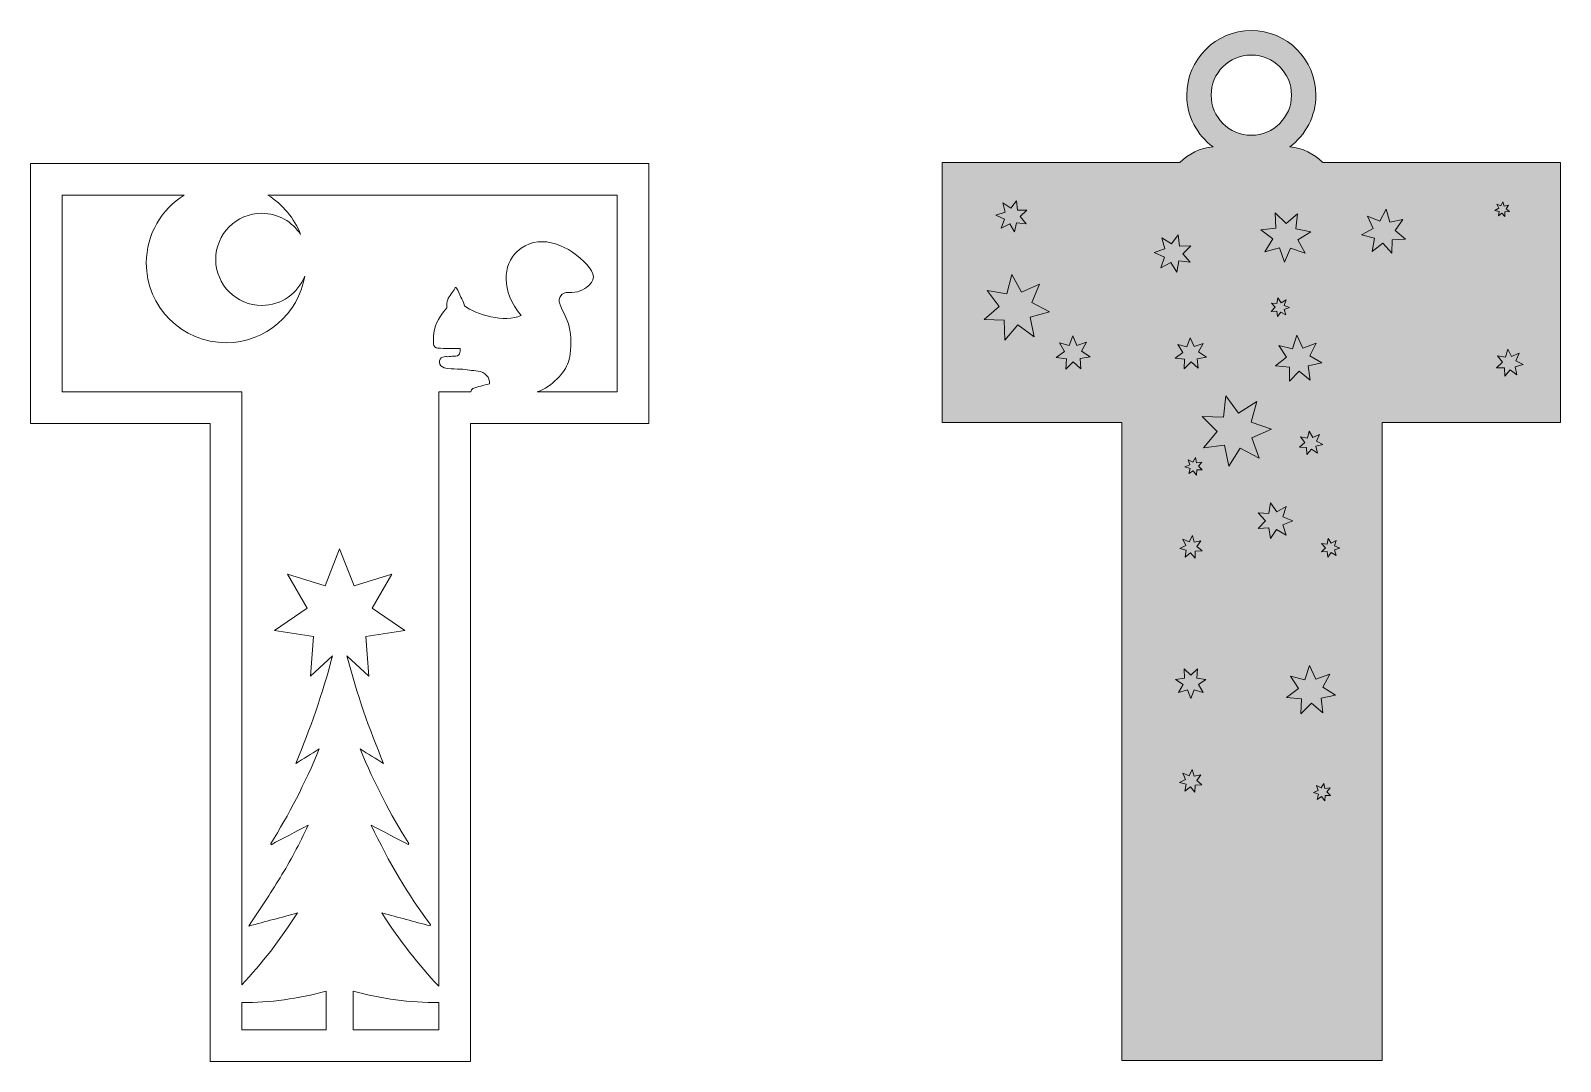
# Model space of a CAD drawing. Header units: millimetres. Extents: x 34 to 179, y -120 to -23.
import ezdxf

# ---------------------------------------------------------------- set-up
doc = ezdxf.new("R2010")
doc.units = ezdxf.units.MM
doc.header["$MEASUREMENT"] = 0
for name, color, linetype in [('engraving', 7, 'Continuous'), ('Layer 1', 7, 'Continuous'), ('Layer 2', 7, 'Continuous')]:
    doc.layers.add(name, color=color, linetype=linetype)

msp = doc.modelspace()

# ---------------------------------------------------------------- hatches: boundary and pattern name
at = {"layer": 'Layer 1'}
h = msp.add_hatch(color=2, dxfattribs=at)
h.dxf.hatch_style = 2
edge = h.paths.add_edge_path()
edge.add_spline(control_points=[(156.29, -35.05), (155.48, -34.21), (154.38, -33.66), (153.16, -33.57), (154.66, -32.45), (155.64, -30.67), (155.64, -28.65), (155.64, -25.27), (152.9, -22.53), (149.52, -22.53), (146.14, -22.53), (143.4, -25.27), (143.4, -28.65), (143.4, -30.67), (144.38, -32.45), (145.89, -33.57), (144.66, -33.66), (143.56, -34.21), (142.75, -35.05), (142.75, -35.05), (120.22, -35.05), (120.22, -35.05), (120.22, -35.05), (120.22, -59.71), (120.22, -59.71), (120.22, -59.71), (137.25, -59.71), (137.25, -59.71), (137.25, -59.71), (137.25, -120.2), (137.25, -120.2), (137.25, -120.2), (161.91, -120.2), (161.91, -120.2), (161.91, -120.2), (161.91, -59.71), (161.91, -59.71), (161.91, -59.71), (178.82, -59.71), (178.82, -59.71), (178.82, -59.71), (178.82, -35.05), (178.82, -35.05), (178.82, -35.05), (156.29, -35.05), (156.29, -35.05)], knot_values=[0, 0, 0, 0, 1, 1, 1, 2, 2, 2, 3, 3, 3, 4, 4, 4, 5, 5, 5, 6, 6, 6, 7, 7, 7, 8, 8, 8, 9, 9, 9, 10, 10, 10, 11, 11, 11, 12, 12, 12, 13, 13, 13, 14, 14, 14, 15, 15, 15, 15], degree=3, periodic=1)
edge = h.paths.add_edge_path()
edge.add_spline(control_points=[(145.71, -28.65), (145.71, -26.55), (147.42, -24.85), (149.52, -24.85), (151.62, -24.85), (153.33, -26.55), (153.33, -28.65), (153.33, -30.75), (151.62, -32.46), (149.52, -32.46), (147.42, -32.46), (145.71, -30.75), (145.71, -28.65)], knot_values=[0, 0, 0, 0, 1, 1, 1, 2, 2, 2, 3, 3, 3, 4, 4, 4, 4], degree=3, periodic=1)

# ---------------------------------------------------------------- linework, layer by layer
at = {"layer": 'engraving', "lineweight": 0}
for points in [[(127.08, -41.63), (126.62, -40.86), (125.81, -41.26), (126.13, -40.41), (125.31, -40.03), (126.17, -39.75), (125.96, -38.88), (126.71, -39.37), (127.26, -38.67), (127.34, -39.56), (128.24, -39.55), (127.59, -40.17), (128.16, -40.87), (127.27, -40.75), (127.08, -41.63)], [(173.56, -40.15), (173.28, -39.84), (172.95, -40.09), (173.02, -39.68), (172.61, -39.58), (172.98, -39.37), (172.8, -38.99), (173.19, -39.15), (173.38, -38.78), (173.5, -39.18), (173.91, -39.09), (173.67, -39.44), (173.99, -39.7), (173.57, -39.73), (173.56, -40.15)], [(154.61, -43.65), (153.25, -43.18), (152.67, -44.5), (152.19, -43.14), (150.8, -43.51), (151.56, -42.28), (150.41, -41.42), (151.84, -41.26), (151.79, -39.82), (152.81, -40.84), (153.91, -39.9), (153.75, -41.33), (155.16, -41.61), (153.94, -42.38), (154.61, -43.65)], [(162.83, -43.65), (161.99, -42.7), (160.97, -43.47), (161.19, -42.21), (159.96, -41.9), (161.07, -41.29), (160.55, -40.12), (161.72, -40.62), (162.31, -39.48), (162.66, -40.71), (163.9, -40.46), (163.16, -41.49), (164.14, -42.31), (162.87, -42.38), (162.83, -43.65)], [(143.72, -44.5), (142.66, -44.38), (142.46, -45.43), (141.89, -44.53), (140.94, -45.03), (141.29, -44.02), (140.31, -43.59), (141.32, -43.23), (141.04, -42.2), (141.95, -42.76), (142.59, -41.9), (142.71, -42.97), (143.78, -42.93), (143.03, -43.69), (143.72, -44.5)], [(128.93, -51.56), (127.39, -50.45), (126.16, -51.89), (126.08, -50), (124.18, -49.94), (125.61, -48.69), (124.47, -47.17), (126.34, -47.5), (126.82, -45.67), (127.72, -47.34), (129.45, -46.57), (128.71, -48.31), (130.39, -49.19), (128.56, -49.7), (128.93, -51.56)], [(152.79, -49.5), (152.32, -49.23), (152.01, -49.66), (151.94, -49.13), (151.4, -49.16), (151.78, -48.77), (151.42, -48.37), (151.95, -48.42), (152.04, -47.89), (152.34, -48.34), (152.81, -48.08), (152.64, -48.59), (153.14, -48.8), (152.64, -48.98), (152.79, -49.5)], [(133.37, -54.6), (132.64, -53.96), (131.94, -54.63), (131.99, -53.66), (131.03, -53.53), (131.82, -52.97), (131.32, -52.14), (132.26, -52.4), (132.6, -51.49), (132.97, -52.39), (133.89, -52.09), (133.42, -52.94), (134.23, -53.47), (133.28, -53.64), (133.37, -54.6)], [(144.49, -54.56), (143.81, -53.96), (143.16, -54.6), (143.2, -53.7), (142.3, -53.59), (143.03, -53.05), (142.55, -52.29), (143.42, -52.52), (143.73, -51.67), (144.09, -52.5), (144.94, -52.2), (144.52, -53), (145.28, -53.49), (144.39, -53.66), (144.49, -54.56)], [(155.1, -55.67), (154.06, -54.82), (153.14, -55.79), (153.15, -54.45), (151.82, -54.34), (152.87, -53.51), (152.13, -52.4), (153.43, -52.71), (153.84, -51.43), (154.41, -52.64), (155.66, -52.17), (155.07, -53.37), (156.22, -54.05), (154.92, -54.34), (155.1, -55.67)], [(174.7, -55.17), (174.07, -54.72), (173.56, -55.31), (173.53, -54.53), (172.75, -54.51), (173.33, -53.99), (172.87, -53.37), (173.63, -53.51), (173.83, -52.75), (174.2, -53.44), (174.91, -53.12), (174.61, -53.84), (175.3, -54.2), (174.55, -54.41), (174.7, -55.17)], [(150.25, -63.07), (148.45, -62.14), (147.38, -63.85), (146.99, -61.86), (144.98, -62.09), (146.29, -60.55), (144.86, -59.12), (146.89, -59.19), (147.11, -57.17), (148.32, -58.8), (150.03, -57.72), (149.52, -59.68), (151.43, -60.34), (149.58, -61.16), (150.25, -63.07)], [(155.78, -62.62), (155.23, -62.22), (154.79, -62.74), (154.76, -62.06), (154.08, -62.04), (154.59, -61.59), (154.18, -61.05), (154.85, -61.17), (155.02, -60.51), (155.35, -61.11), (155.97, -60.84), (155.7, -61.46), (156.3, -61.77), (155.65, -61.95), (155.78, -62.62)], [(144.86, -64.19), (144.36, -64.18), (144.31, -64.68), (144.01, -64.28), (143.59, -64.55), (143.71, -64.06), (143.23, -63.9), (143.69, -63.7), (143.52, -63.23), (143.97, -63.45), (144.23, -63.03), (144.33, -63.52), (144.82, -63.45), (144.5, -63.84), (144.86, -64.19)], [(152.81, -70.37), (151.92, -69.86), (151.34, -70.7), (151.19, -69.69), (150.17, -69.76), (150.86, -69.01), (150.17, -68.26), (151.19, -68.33), (151.35, -67.32), (151.93, -68.17), (152.81, -67.66), (152.51, -68.64), (153.46, -69.02), (152.51, -69.39), (152.81, -70.37)], [(144.19, -72.56), (143.76, -72.07), (143.24, -72.46), (143.35, -71.82), (142.73, -71.65), (143.3, -71.35), (143.03, -70.75), (143.63, -71.01), (143.93, -70.43), (144.11, -71.06), (144.74, -70.93), (144.36, -71.46), (144.86, -71.88), (144.21, -71.91), (144.19, -72.56)], [(157.55, -72.31), (157.09, -72.04), (156.78, -72.47), (156.7, -71.94), (156.17, -71.97), (156.54, -71.58), (156.18, -71.18), (156.72, -71.23), (156.81, -70.7), (157.1, -71.15), (157.57, -70.89), (157.41, -71.4), (157.9, -71.61), (157.4, -71.79), (157.55, -72.31)], [(143.78, -85.87), (143.46, -85.06), (142.62, -85.32), (143.06, -84.56), (142.34, -84.07), (143.2, -83.93), (143.14, -83.06), (143.78, -83.65), (144.42, -83.06), (144.36, -83.93), (145.22, -84.07), (144.5, -84.56), (144.94, -85.32), (144.1, -85.06), (143.78, -85.87)], [(156.3, -87.23), (155.22, -86.32), (154.23, -87.33), (154.27, -85.92), (152.87, -85.77), (153.99, -84.92), (153.23, -83.74), (154.6, -84.09), (155.05, -82.75), (155.63, -84.04), (156.96, -83.56), (156.31, -84.81), (157.51, -85.55), (156.13, -85.83), (156.3, -87.23)], [(144.17, -94.75), (143.75, -94.26), (143.23, -94.65), (143.34, -94.01), (142.71, -93.84), (143.29, -93.54), (143.02, -92.94), (143.62, -93.2), (143.92, -92.62), (144.09, -93.25), (144.73, -93.12), (144.35, -93.65), (144.84, -94.07), (144.2, -94.1), (144.17, -94.75)], [(157.04, -95.08), (156.53, -95.07), (156.48, -95.57), (156.18, -95.17), (155.76, -95.44), (155.88, -94.96), (155.41, -94.8), (155.86, -94.59), (155.69, -94.12), (156.14, -94.35), (156.4, -93.92), (156.5, -94.41), (157, -94.35), (156.68, -94.73), (157.04, -95.08)]]:
    msp.add_lwpolyline(points, dxfattribs=at)
at = {"layer": 'Layer 1', "lineweight": 0}
for points, knots in [([(156.29, -35.05), (155.48, -34.21), (154.38, -33.66), (153.16, -33.57), (154.66, -32.45), (155.64, -30.67), (155.64, -28.65), (155.64, -25.27), (152.9, -22.53), (149.52, -22.53), (146.14, -22.53), (143.4, -25.27), (143.4, -28.65), (143.4, -30.67), (144.38, -32.45), (145.89, -33.57), (144.66, -33.66), (143.56, -34.21), (142.75, -35.05), (142.75, -35.05), (120.22, -35.05), (120.22, -35.05), (120.22, -35.05), (120.22, -59.71), (120.22, -59.71), (120.22, -59.71), (137.25, -59.71), (137.25, -59.71), (137.25, -59.71), (137.25, -120.2), (137.25, -120.2), (137.25, -120.2), (161.91, -120.2), (161.91, -120.2), (161.91, -120.2), (161.91, -59.71), (161.91, -59.71), (161.91, -59.71), (178.82, -59.71), (178.82, -59.71), (178.82, -59.71), (178.82, -35.05), (178.82, -35.05), (178.82, -35.05), (156.29, -35.05), (156.29, -35.05)], [0, 0, 0, 0, 1, 1, 1, 2, 2, 2, 3, 3, 3, 4, 4, 4, 5, 5, 5, 6, 6, 6, 7, 7, 7, 8, 8, 8, 9, 9, 9, 10, 10, 10, 11, 11, 11, 12, 12, 12, 13, 13, 13, 14, 14, 14, 15, 15, 15, 15]), ([(145.71, -28.65), (145.71, -26.55), (147.42, -24.85), (149.52, -24.85), (151.62, -24.85), (153.33, -26.55), (153.33, -28.65), (153.33, -30.75), (151.62, -32.46), (149.52, -32.46), (147.42, -32.46), (145.71, -30.75), (145.71, -28.65)], [0, 0, 0, 0, 1, 1, 1, 2, 2, 2, 3, 3, 3, 4, 4, 4, 4])]:
    msp.add_open_spline(points, degree=3, knots=knots, dxfattribs=at)
at = {"layer": 'Layer 2', "lineweight": 0}
msp.add_lwpolyline([(33.79, -35.14), (33.79, -59.8), (50.82, -59.8), (50.82, -120.29), (75.48, -120.29), (75.48, -59.8), (92.39, -59.8), (92.39, -35.14), (33.79, -35.14)], dxfattribs=at)
for points, knots in [([(89.39, -56.8), (89.39, -56.8), (81.82, -56.8), (81.82, -56.8), (83.25, -56.26), (84.43, -55.02), (84.78, -53.95), (85.07, -53.02), (85.06, -51.93), (84.92, -50.95), (84.81, -50.12), (84.32, -49.35), (84, -48.54), (84, -48.52), (83.98, -48.49), (83.96, -48.45), (83.74, -47.89), (84.18, -47.31), (84.78, -47.36), (85.63, -47.43), (86.23, -47.12), (86.7, -46.71), (87.56, -45.97), (87.06, -45.24), (86.24, -44.43), (84.47, -42.7), (81.86, -41.72), (79.92, -43.48), (78.55, -44.72), (78.35, -47.24), (80.29, -49.55), (78.74, -50.27), (76.02, -49.47), (74.91, -48.63), (74.91, -48.59), (74.9, -48.55), (74.89, -48.51), (74.82, -48.26), (74.7, -48.03), (74.59, -47.8), (74.45, -47.51), (74.31, -47.23), (74.18, -46.95), (74.14, -46.86), (74.03, -46.91), (74, -46.98), (73.94, -47.18), (73.8, -47.34), (73.66, -47.51), (73.52, -47.68), (73.4, -47.86), (73.33, -48.07), (73.25, -48.29), (73.23, -48.52), (73.24, -48.75), (73.24, -48.77), (73.24, -48.79), (73.24, -48.82), (73.03, -49.08), (72.83, -49.35), (72.64, -49.62), (72.11, -50.4), (71.93, -51.3), (71.99, -52.23), (72, -52.45), (72.19, -52.63), (72.4, -52.65), (73.07, -52.7), (73.74, -52.67), (74.5, -52.67), (74.52, -53.03), (74.55, -53.45), (73.88, -53.42), (73.7, -53.41), (73.51, -53.43), (73.33, -53.46), (73.26, -53.46), (73.19, -53.45), (73.14, -53.45), (72.95, -53.46), (72.74, -53.52), (72.62, -53.69), (72.49, -53.88), (72.53, -54.14), (72.69, -54.31), (72.86, -54.5), (73.11, -54.54), (73.35, -54.57), (73.76, -54.61), (74.16, -54.63), (74.57, -54.63), (75.11, -54.7), (75.66, -54.77), (76.21, -54.82), (76.88, -54.89), (77.35, -55.44), (77.3, -56.03), (76.73, -56.18), (76.2, -56.29), (75.7, -56.49), (75.62, -56.52), (75.57, -56.65), (75.52, -56.8), (75.52, -56.8), (75.48, -56.8), (75.48, -56.8), (75.48, -56.8), (72.48, -56.8), (72.48, -56.8), (72.48, -56.8), (72.48, -59.8), (72.48, -59.8), (72.48, -59.8), (72.48, -113.16), (72.48, -113.16), (70.55, -111.11), (68.75, -108.81), (67.1, -106.21), (68.64, -106.63), (70.15, -107.03), (71.66, -107.44), (71.67, -107.4), (71.68, -107.35), (71.69, -107.3), (69.6, -104.52), (67.74, -101.39), (66.09, -97.89), (67.3, -98.52), (68.45, -99.13), (69.6, -99.73), (69.61, -99.7), (69.62, -99.67), (69.64, -99.64), (67.92, -96.91), (66.39, -93.95), (65.03, -90.66), (65.81, -91.14), (66.54, -91.59), (67.26, -92.04), (65.9, -88.78), (64.71, -85.43), (63.78, -81.83), (63.78, -81.83), (65.84, -83.74), (65.84, -83.74), (65.84, -83.74), (65.57, -80), (65.57, -80), (65.57, -80), (69.27, -79.44), (69.27, -79.44), (69.27, -79.44), (66.18, -77.32), (66.18, -77.32), (66.18, -77.32), (68.04, -74.08), (68.04, -74.08), (68.04, -74.08), (64.46, -75.18), (64.46, -75.18), (64.46, -75.18), (63.09, -71.69), (63.09, -71.69), (63.09, -71.69), (61.72, -75.18), (61.72, -75.18), (61.72, -75.18), (58.14, -74.08), (58.14, -74.08), (58.14, -74.08), (60, -77.32), (60, -77.32), (60, -77.32), (56.91, -79.44), (56.91, -79.44), (56.91, -79.44), (60.61, -80), (60.61, -80), (60.61, -80), (60.34, -83.74), (60.34, -83.74), (60.34, -83.74), (62.41, -81.83), (62.41, -81.83), (61.48, -85.43), (60.28, -88.78), (58.93, -92.03), (59.65, -91.59), (60.37, -91.14), (61.16, -90.66), (59.79, -93.96), (58.26, -96.92), (56.55, -99.64), (56.56, -99.67), (56.57, -99.7), (56.58, -99.74), (57.74, -99.13), (58.9, -98.52), (60.09, -97.89), (59.27, -99.67), (58.4, -101.33), (57.44, -102.87), (56.5, -104.41), (55.51, -105.87), (54.48, -107.46), (56.05, -107.03), (57.56, -106.63), (59.09, -106.21), (57.46, -108.76), (55.7, -111.02), (53.82, -113.03), (53.82, -113.03), (53.82, -59.8), (53.82, -59.8), (53.82, -59.8), (53.82, -56.8), (53.82, -56.8), (53.82, -56.8), (50.82, -56.8), (50.82, -56.8), (50.82, -56.8), (36.79, -56.8), (36.79, -56.8), (36.79, -56.8), (36.79, -38.14), (36.79, -38.14), (36.79, -38.14), (48.36, -38.14), (48.36, -38.14), (46.2, -39.47), (44.76, -41.85), (44.76, -44.57), (44.76, -48.75), (48.15, -52.13), (52.33, -52.13), (56.08, -52.13), (59.19, -49.39), (59.78, -45.81), (59.15, -47.44), (57.56, -48.6), (55.71, -48.6), (53.29, -48.6), (51.34, -46.64), (51.34, -44.23), (51.34, -41.82), (53.29, -39.86), (55.71, -39.86), (57.25, -39.86), (58.61, -40.67), (59.39, -41.88), (58.79, -40.32), (57.69, -39.01), (56.29, -38.14), (56.29, -38.14), (89.39, -38.14), (89.39, -38.14), (89.39, -38.14), (89.39, -56.8), (89.39, -56.8)], [0, 0, 0, 0, 1, 1, 1, 2, 2, 2, 3, 3, 3, 4, 4, 4, 5, 5, 5, 6, 6, 6, 7, 7, 7, 8, 8, 8, 9, 9, 9, 10, 10, 10, 11, 11, 11, 12, 12, 12, 13, 13, 13, 14, 14, 14, 15, 15, 15, 16, 16, 16, 17, 17, 17, 18, 18, 18, 19, 19, 19, 20, 20, 20, 21, 21, 21, 22, 22, 22, 23, 23, 23, 24, 24, 24, 25, 25, 25, 26, 26, 26, 27, 27, 27, 28, 28, 28, 29, 29, 29, 30, 30, 30, 31, 31, 31, 32, 32, 32, 33, 33, 33, 34, 34, 34, 35, 35, 35, 36, 36, 36, 37, 37, 37, 38, 38, 38, 39, 39, 39, 40, 40, 40, 41, 41, 41, 42, 42, 42, 43, 43, 43, 44, 44, 44, 45, 45, 45, 46, 46, 46, 47, 47, 47, 48, 48, 48, 49, 49, 49, 50, 50, 50, 51, 51, 51, 52, 52, 52, 53, 53, 53, 54, 54, 54, 55, 55, 55, 56, 56, 56, 57, 57, 57, 58, 58, 58, 59, 59, 59, 60, 60, 60, 61, 61, 61, 62, 62, 62, 63, 63, 63, 64, 64, 64, 65, 65, 65, 66, 66, 66, 67, 67, 67, 68, 68, 68, 69, 69, 69, 70, 70, 70, 71, 71, 71, 72, 72, 72, 73, 73, 73, 74, 74, 74, 75, 75, 75, 76, 76, 76, 77, 77, 77, 78, 78, 78, 79, 79, 79, 80, 80, 80, 81, 81, 81, 82, 82, 82, 83, 83, 83, 84, 84, 84, 85, 85, 85, 86, 86, 86, 86]), ([(53.82, -114.69), (56.49, -114.75), (59.15, -114.32), (61.82, -113.64), (61.82, -114.87), (61.82, -116.08), (61.82, -117.29), (61.82, -117.29), (53.82, -117.29), (53.82, -117.29), (53.82, -117.29), (53.82, -114.69), (53.82, -114.69)], [0, 0, 0, 0, 1, 1, 1, 2, 2, 2, 3, 3, 3, 4, 4, 4, 4]), ([(64.37, -117.29), (64.37, -116.08), (64.37, -114.87), (64.37, -113.64), (67.08, -114.33), (69.77, -114.76), (72.48, -114.69), (72.48, -114.69), (72.48, -117.29), (72.48, -117.29), (72.48, -117.29), (64.37, -117.29), (64.37, -117.29)], [0, 0, 0, 0, 1, 1, 1, 2, 2, 2, 3, 3, 3, 4, 4, 4, 4])]:
    msp.add_open_spline(points, degree=3, knots=knots, dxfattribs=at)

doc.saveas('drawing.dxf')
